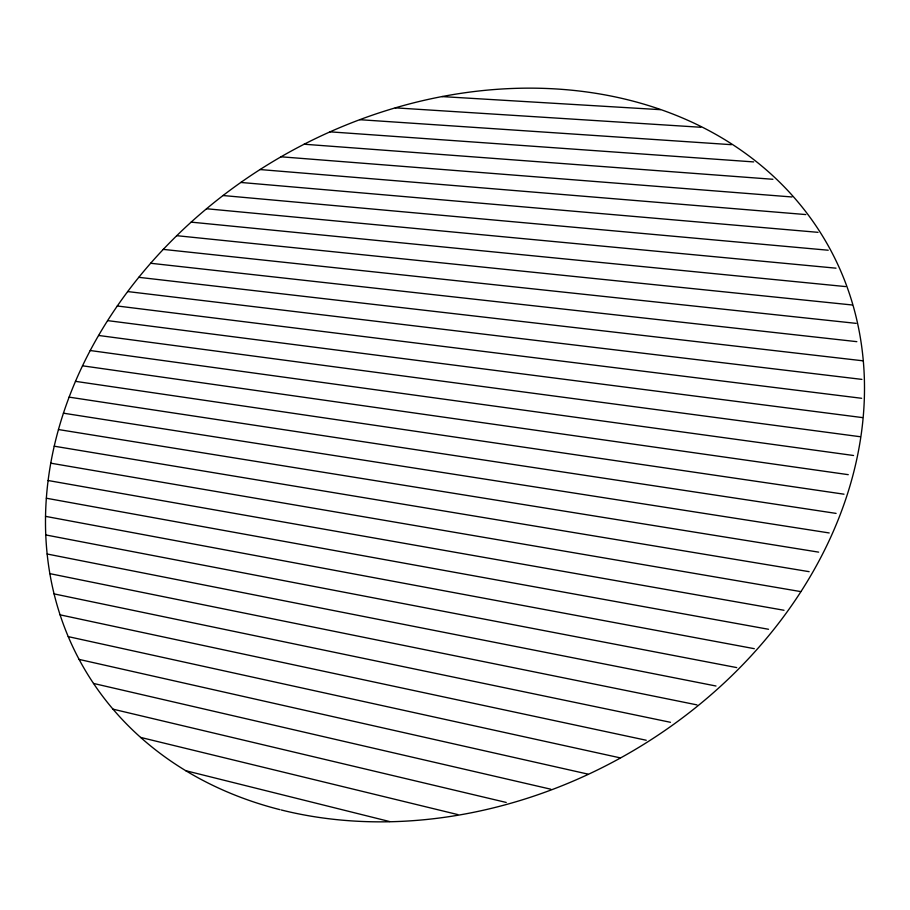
<?xml version="1.0" encoding="UTF-8"?>
<svg xmlns="http://www.w3.org/2000/svg" width="910" height="910" viewBox="0 0 910 910"><rect width="100%" height="100%" fill="white"/><g stroke="black" fill="none" stroke-linecap="round" stroke-linejoin="round"><path stroke-width="1.36" d="M441.896 96.574L660.364 109.666M395.281 107.846L700.791 127.263M359.734 119.688L731.401 144.679M330.023 131.836L753.651 161.912M304.133 144.224L772.909 179.281M281.008 156.793L791.962 196.969M260.032 169.544L805.816 214.567M240.797 182.455L818.033 232.334M223.03 195.525L828.214 250.227M206.524 208.743L836.017 268.177M191.134 222.131L845.583 286.582M176.745 235.679L852.363 304.998M163.265 249.386L856.173 323.368M150.628 263.263L856.845 341.659M138.786 277.322L863.306 360.849M127.684 291.564L861.907 379.39M117.288 305.988L861.645 398.296M107.596 320.616L862.498 417.599M98.576 335.46L859.825 436.675M90.215 350.521L853.534 455.5M82.514 365.809L848.256 474.667M75.473 381.347L844.014 494.198M69.114 397.135L836.097 513.399M63.427 413.185L829.203 532.953M58.456 429.543L818.636 552.142M54.225 446.196L809.138 571.673M50.755 463.179L800.755 591.602M48.105 480.514L784.022 610.269M46.342 498.225L768.506 629.276M45.523 516.357L754.299 648.682M45.75 534.932L736.747 667.599M47.149 554.008L715.999 686.015M49.857 573.641L696.969 704.886M54.077 593.889L670.465 722.301M60.083 614.841L646.236 740.251M68.239 636.625L620.017 757.825M79.102 659.409L587.849 774.091M93.514 683.444L550.812 789.209M112.988 709.163L506.222 802.449M140.629 737.418L457.753 814.575M281.224 809.968L285.33 810.969A427.905 345.231 -29.4 0 0 862.782 355.526A427.905 345.231 -29.4 0 0 220.288 197.652A427.905 345.231 -29.4 0 0 279.927 809.65M185.788 770.713L389.571 821.537"/></g></svg>
